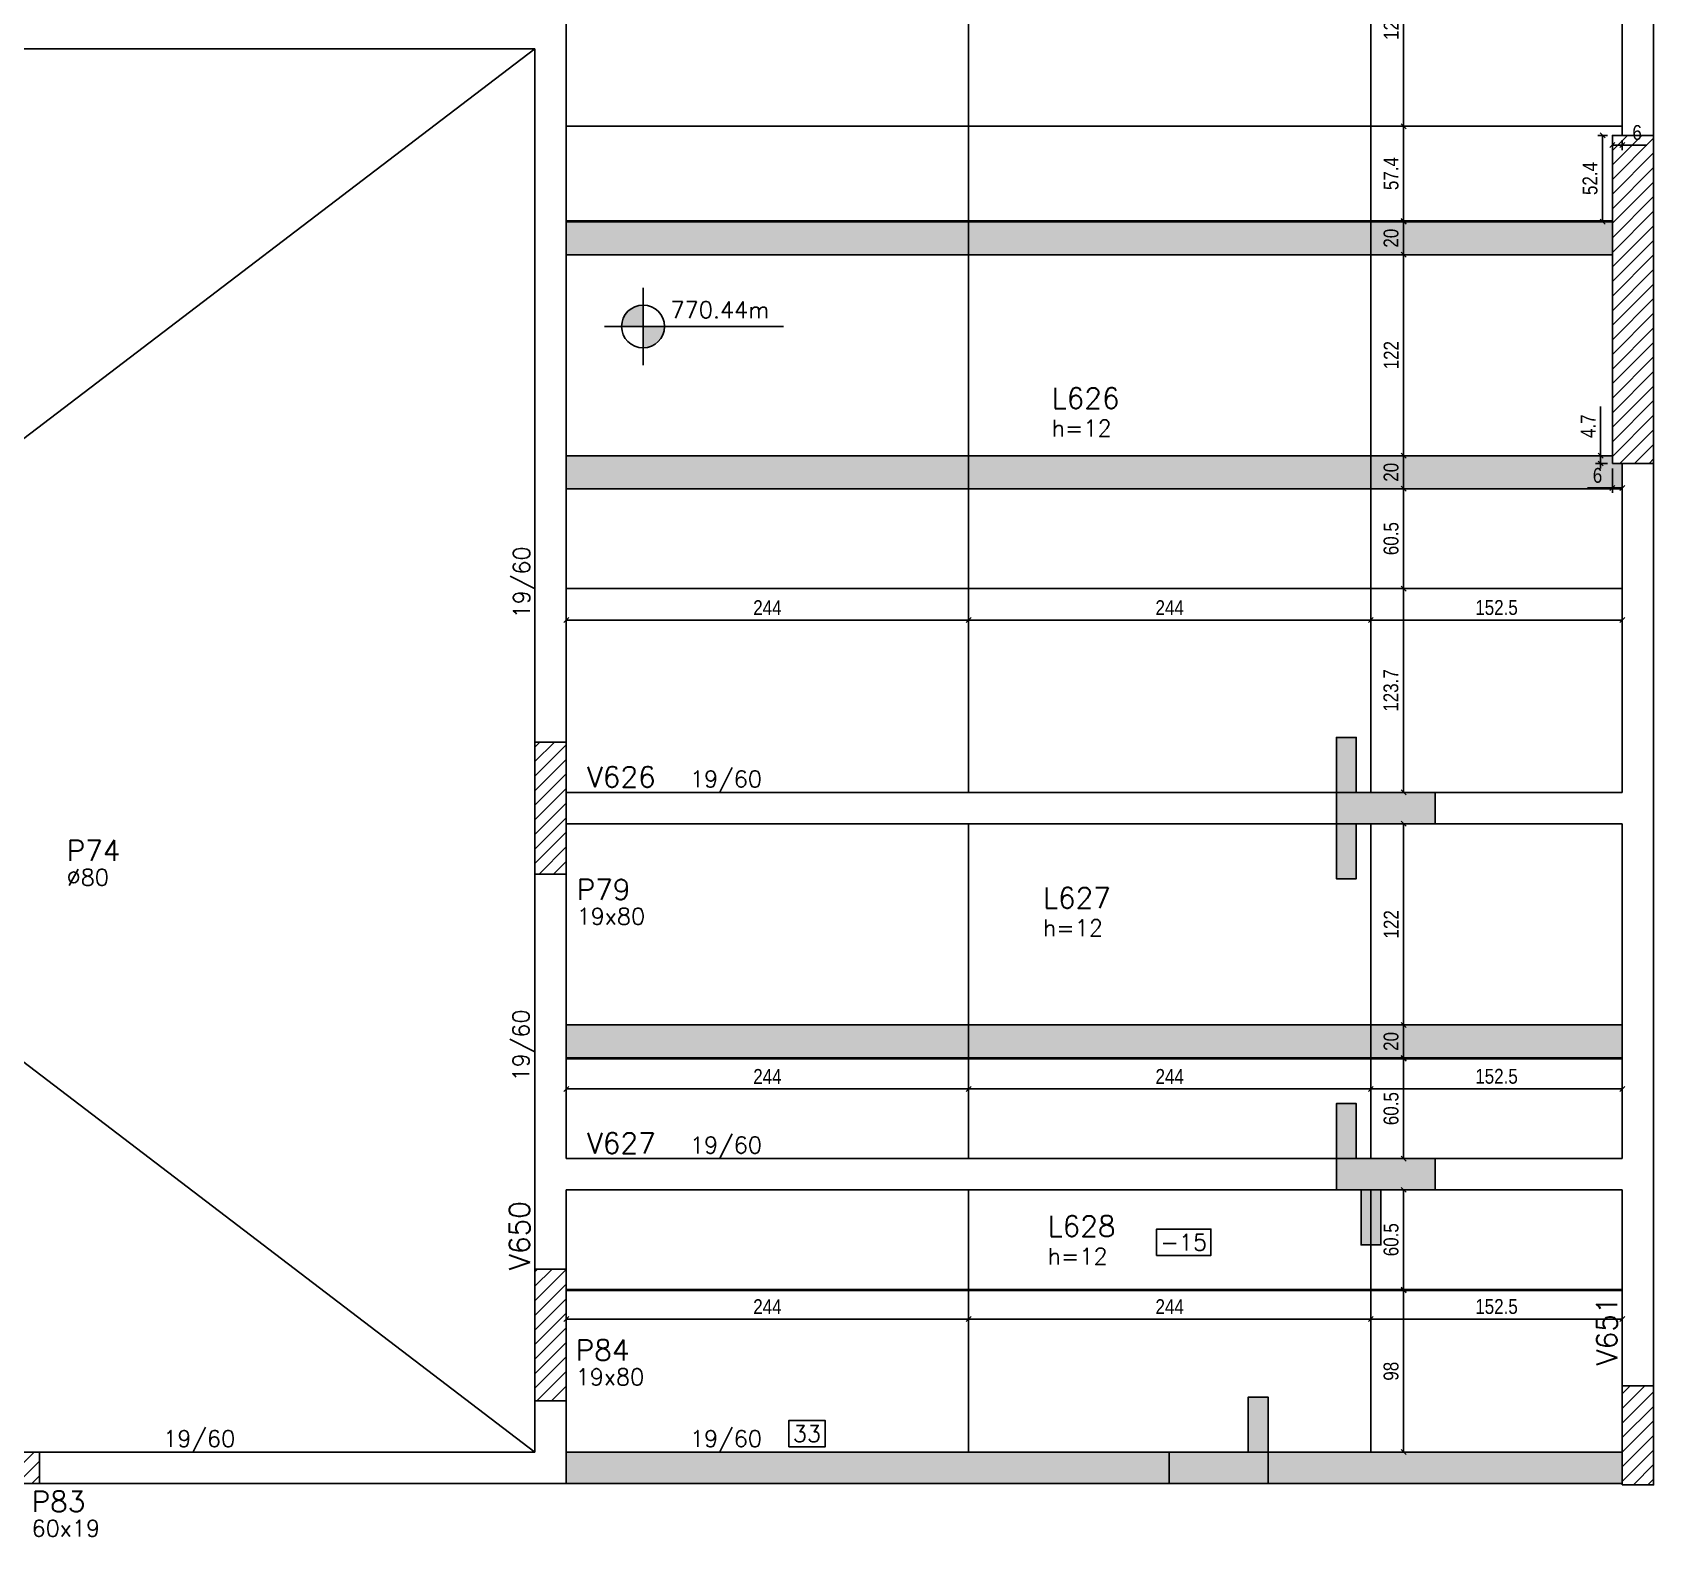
# Model space of a CAD drawing. Extents: x 1860 to 8661, y -614 to 3837.
# Drawn here: x 6327 to 7310, y 529 to 1441 of the extents above; entities that cross this region are included whole.
import ezdxf
from ezdxf.enums import TextEntityAlignment as Align

# ---------------------------------------------------------------- set-up
doc = ezdxf.new("R2010")
doc.units = 0
for name, color, linetype in [('F-CORTE', 4, 'Continuous'), ('F-DESNIVEL-1', 254, 'Continuous'), ('F-LAJES-DIM', 2, 'Continuous'), ('F-LAJES-NOME', 4, 'Continuous'), ('F-NÍVEL-PLANTA', 2, 'Continuous'), ('F-PILARES-DIM', 172, 'Continuous'), ('F-PILARES-HACH', 174, 'Continuous'), ('F-PILARES-NOME', 170, 'Continuous'), ('F-PILARES-S', 170, 'Continuous'), ('F-SOLIDO-CORTE', 71, 'Continuous'), ('F-TEXTO', 6, 'Continuous'), ('F-VIGAS', 3, 'Continuous'), ('F-VIGAS-DIM', 2, 'Continuous'), ('F-VIGAS-NOME', 4, 'Continuous'), ('F-VÃO', 1, 'Continuous'), ('Painéis', 200, 'Continuous')]:
    doc.layers.add(name, color=color, linetype=linetype)
doc.layers.add('F-DESNIVEL-4', color=7, linetype='Continuous', true_color=0xc3f1b6)
doc.layers.add('Hachura', color=251, linetype='Continuous', lineweight=9)
doc.styles.add('COTA TECNICA-50', font='techl___.ttf', dxfattribs={"height": 9})
doc.styles.add('MCP', font='romans.shx')
doc.dimstyles.new('COTA PAINEL-50', dxfattribs={"dimtxt": 9, "dimasz": 3, "dimexe": 3, "dimexo": 3, "dimgap": 3, "dimtad": 1, "dimdec": 1, "dimzin": 12, "dimdsep": 46, "dimtxsty": 'COTA TECNICA-50', "dimblk1": 'OBLIQUE', "dimblk2": 'OBLIQUE', "dimsah": 1, "dimcen": 0.9, "dimclrd": 4, "dimclre": 4, "dimclrt": 240, "dimadec": 1, "dimazin": 3, "dimtfac": 1, "dimtdec": 1, "dimtmove": 0, "dimatfit": 3, "dimfxl": 1, "dimtolj": 1, "dimtzin": 12, "dimarcsym": 0})
pattern_1 = [(45, (4050.8626, 11455.262), (-4.4194174, 4.4194174), [])]

# ---------------------------------------------------------------- blocks, each defined once
blk = doc.blocks.new('*U10')
at = {"layer": 'F-LAJES-DIM', "color": 1}
blk.add_lwpolyline([(0, 0), (33, 0), (33, 16), (0, 16)], close=True, dxfattribs=at)
at = {"layer": 'F-LAJES-DIM', "style": 'MCP'}
blk.add_attdef('DIM', text='', height=10, dxfattribs=at).set_placement((16.5, 8), align=Align.MIDDLE_CENTER)
blk = doc.blocks.new('*U7')
at = {"layer": 'F-VIGAS-DIM', "color": 1}
blk.add_lwpolyline([(0, 0), (22, 0), (22, 16), (0, 16)], close=True, dxfattribs=at)
at = {"layer": 'F-VIGAS-DIM', "style": 'MCP'}
blk.add_attdef('DIM', text='', height=10, dxfattribs=at).set_placement((11, 8), align=Align.MIDDLE_CENTER)
blk = doc.blocks.new('Nível - Planta')
at = {"layer": 'F-NÍVEL-PLANTA'}
h = blk.add_hatch(color=71, dxfattribs=at)
h.paths.add_polyline_path([(0, 0), (0, 0.26, 0.414214), (-0.26, 0)])
h.paths.add_polyline_path([(0.26, 0), (0, 0), (0, -0.26, 0.414214)])
for p, q in [((0, -0.469), (0, 0.469)), ((-0.469, 0), (1.704, 0))]:
    blk.add_line(p, q, dxfattribs=at)
blk.add_circle((0, 0), 0.26, dxfattribs=at)
at = {"layer": 'F-TEXTO', "color": 3, "style": 'MCP'}
blk.add_attdef('NÍVEL', (0.333, 0.102), '', height=0.2, dxfattribs=at)
blk = doc.blocks.new('_Oblique')
at = {"color": 0, "linetype": 'ByBlock', "lineweight": -2}
blk.add_line((-0.5, -0.5), (0.5, 0.5), dxfattribs=at)
blk = doc.blocks.new('*D1501')
at = {"layer": 'Defpoints', "color": 0, "transparency": 16777216}
for p in [(7138.86, 1103.93), (7158.76, 1103.93), (7138.86, 980.26)]:
    blk.add_point(p, dxfattribs=at)
at = {"layer": 'Painéis', "color": 4, "lineweight": -2, "transparency": 16777216}
for p, q in [((7141.86, 1103.93), (7161.76, 1103.93)), ((7158.76, 980.26), (7158.76, 1103.93)), ((7141.86, 980.26), (7161.76, 980.26))]:
    blk.add_line(p, q, dxfattribs=at)
at = {"layer": 'Painéis', "color": 4, "lineweight": -2, "transparency": 16777216, "xscale": 3, "yscale": 3, "zscale": 3}
for p, rotation in [((7158.76, 1103.93), 90), ((7158.76, 980.26), 270)]:
    blk.add_blockref('_Oblique', p, dxfattribs=dict(at, rotation=rotation))
at = {"layer": 'Painéis', "color": 240, "transparency": 16777216, "insert": (7151.07, 1042.1), "char_height": 9, "attachment_point": 5, "rotation": 90, "style": 'COTA TECNICA-50'}
blk.add_mtext('\\A1;123.7', dxfattribs=at)
blk = doc.blocks.new('*D1502')
at = {"layer": 'Defpoints', "color": 0, "transparency": 16777216}
for p in [(7138.86, 1164.43), (7158.76, 1164.43), (7138.86, 1103.93)]:
    blk.add_point(p, dxfattribs=at)
at = {"layer": 'Painéis', "color": 4, "lineweight": -2, "transparency": 16777216}
for p, q in [((7141.86, 1164.43), (7161.76, 1164.43)), ((7158.76, 1103.93), (7158.76, 1164.43)), ((7141.86, 1103.93), (7161.76, 1103.93))]:
    blk.add_line(p, q, dxfattribs=at)
at = {"layer": 'Painéis', "color": 4, "lineweight": -2, "transparency": 16777216, "xscale": 3, "yscale": 3, "zscale": 3}
for p, rotation in [((7158.76, 1164.43), 90), ((7158.76, 1103.93), 270)]:
    blk.add_blockref('_Oblique', p, dxfattribs=dict(at, rotation=rotation))
at = {"layer": 'Painéis', "color": 240, "transparency": 16777216, "insert": (7151.17, 1134.18), "char_height": 9, "attachment_point": 5, "rotation": 90, "style": 'COTA TECNICA-50'}
blk.add_mtext('\\A1;60.5', dxfattribs=at)
blk = doc.blocks.new('*D1503')
at = {"layer": 'Defpoints', "color": 0, "transparency": 16777216}
for p in [(7138.86, 1184.43), (7158.76, 1184.43), (7138.86, 1164.43)]:
    blk.add_point(p, dxfattribs=at)
at = {"layer": 'Painéis', "color": 4, "lineweight": -2, "transparency": 16777216}
for p, q in [((7141.86, 1184.43), (7161.76, 1184.43)), ((7158.76, 1164.43), (7158.76, 1184.43)), ((7141.86, 1164.43), (7161.76, 1164.43))]:
    blk.add_line(p, q, dxfattribs=at)
at = {"layer": 'Painéis', "color": 4, "lineweight": -2, "transparency": 16777216, "xscale": 3, "yscale": 3, "zscale": 3}
for p, rotation in [((7158.76, 1184.43), 90), ((7158.76, 1164.43), 270)]:
    blk.add_blockref('_Oblique', p, dxfattribs=dict(at, rotation=rotation))
at = {"layer": 'Painéis', "color": 240, "transparency": 16777216, "insert": (7151.17, 1174.43), "char_height": 9, "attachment_point": 5, "rotation": 90, "style": 'COTA TECNICA-50'}
blk.add_mtext('\\A1;20', dxfattribs=at)
blk = doc.blocks.new('*D1504')
at = {"layer": 'Defpoints', "color": 0, "transparency": 16777216}
for p in [(7138.86, 1306.39), (7158.76, 1306.39), (7138.86, 1184.43)]:
    blk.add_point(p, dxfattribs=at)
at = {"layer": 'Painéis', "color": 4, "lineweight": -2, "transparency": 16777216}
for p, q in [((7141.86, 1306.39), (7161.76, 1306.39)), ((7158.76, 1184.43), (7158.76, 1306.39)), ((7141.86, 1184.43), (7161.76, 1184.43))]:
    blk.add_line(p, q, dxfattribs=at)
at = {"layer": 'Painéis', "color": 4, "lineweight": -2, "transparency": 16777216, "xscale": 3, "yscale": 3, "zscale": 3}
for p, rotation in [((7158.76, 1306.39), 90), ((7158.76, 1184.43), 270)]:
    blk.add_blockref('_Oblique', p, dxfattribs=dict(at, rotation=rotation))
at = {"layer": 'Painéis', "color": 240, "transparency": 16777216, "insert": (7151.21, 1245.41), "char_height": 9, "attachment_point": 5, "rotation": 90, "style": 'COTA TECNICA-50'}
blk.add_mtext('\\A1;122', dxfattribs=at)
blk = doc.blocks.new('*D1505')
at = {"layer": 'Defpoints', "color": 0, "transparency": 16777216}
for p in [(7138.86, 1326.39), (7158.76, 1326.39), (7138.86, 1306.39)]:
    blk.add_point(p, dxfattribs=at)
at = {"layer": 'Painéis', "color": 4, "lineweight": -2, "transparency": 16777216}
for p, q in [((7141.86, 1326.39), (7161.76, 1326.39)), ((7158.76, 1306.39), (7158.76, 1326.39)), ((7141.86, 1306.39), (7161.76, 1306.39))]:
    blk.add_line(p, q, dxfattribs=at)
at = {"layer": 'Painéis', "color": 4, "lineweight": -2, "transparency": 16777216, "xscale": 3, "yscale": 3, "zscale": 3}
for p, rotation in [((7158.76, 1326.39), 90), ((7158.76, 1306.39), 270)]:
    blk.add_blockref('_Oblique', p, dxfattribs=dict(at, rotation=rotation))
at = {"layer": 'Painéis', "color": 240, "transparency": 16777216, "insert": (7151.17, 1316.39), "char_height": 9, "attachment_point": 5, "rotation": 90, "style": 'COTA TECNICA-50'}
blk.add_mtext('\\A1;20', dxfattribs=at)
blk = doc.blocks.new('*D1506')
at = {"layer": 'Defpoints', "color": 0, "transparency": 16777216}
for p in [(7138.86, 1384.29), (7158.76, 1384.29), (7138.86, 1326.89)]:
    blk.add_point(p, dxfattribs=at)
at = {"layer": 'Painéis', "color": 4, "lineweight": -2, "transparency": 16777216}
for p, q in [((7141.86, 1384.29), (7161.76, 1384.29)), ((7158.76, 1326.89), (7158.76, 1384.29)), ((7141.86, 1326.89), (7161.76, 1326.89))]:
    blk.add_line(p, q, dxfattribs=at)
at = {"layer": 'Painéis', "color": 4, "lineweight": -2, "transparency": 16777216, "xscale": 3, "yscale": 3, "zscale": 3}
for p, rotation in [((7158.76, 1384.29), 90), ((7158.76, 1326.89), 270)]:
    blk.add_blockref('_Oblique', p, dxfattribs=dict(at, rotation=rotation))
at = {"layer": 'Painéis', "color": 240, "transparency": 16777216, "insert": (7151.17, 1355.59), "char_height": 9, "attachment_point": 5, "rotation": 90, "style": 'COTA TECNICA-50'}
blk.add_mtext('\\A1;57.4', dxfattribs=at)
blk = doc.blocks.new('*D1507')
at = {"layer": 'Defpoints', "color": 0, "transparency": 16777216}
for p in [(7138.86, 1506.26), (7158.76, 1506.26), (7138.86, 1384.29)]:
    blk.add_point(p, dxfattribs=at)
at = {"layer": 'Painéis', "color": 4, "lineweight": -2, "transparency": 16777216}
for p, q in [((7141.86, 1506.26), (7161.76, 1506.26)), ((7158.76, 1384.29), (7158.76, 1506.26)), ((7141.86, 1384.29), (7161.76, 1384.29))]:
    blk.add_line(p, q, dxfattribs=at)
at = {"layer": 'Painéis', "color": 4, "lineweight": -2, "transparency": 16777216, "xscale": 3, "yscale": 3, "zscale": 3}
for p, rotation in [((7158.76, 1506.26), 90), ((7158.76, 1384.29), 270)]:
    blk.add_blockref('_Oblique', p, dxfattribs=dict(at, rotation=rotation))
at = {"layer": 'Painéis', "color": 240, "transparency": 16777216, "insert": (7151.21, 1445.28), "char_height": 9, "attachment_point": 5, "rotation": 90, "style": 'COTA TECNICA-50'}
blk.add_mtext('\\A1;122', dxfattribs=at)
blk = doc.blocks.new('*D1508')
at = {"layer": 'Defpoints', "color": 0, "transparency": 16777216}
for p in [(7138.86, 818.76), (7158.76, 818.76), (7138.86, 758.26)]:
    blk.add_point(p, dxfattribs=at)
at = {"layer": 'Painéis', "color": 4, "lineweight": -2, "transparency": 16777216}
for p, q in [((7141.86, 818.76), (7161.76, 818.76)), ((7158.76, 758.26), (7158.76, 818.76)), ((7141.86, 758.26), (7161.76, 758.26))]:
    blk.add_line(p, q, dxfattribs=at)
at = {"layer": 'Painéis', "color": 4, "lineweight": -2, "transparency": 16777216, "xscale": 3, "yscale": 3, "zscale": 3}
for p, rotation in [((7158.76, 818.76), 90), ((7158.76, 758.26), 270)]:
    blk.add_blockref('_Oblique', p, dxfattribs=dict(at, rotation=rotation))
at = {"layer": 'Painéis', "color": 240, "transparency": 16777216, "insert": (7151.17, 788.51), "char_height": 9, "attachment_point": 5, "rotation": 90, "style": 'COTA TECNICA-50'}
blk.add_mtext('\\A1;60.5', dxfattribs=at)
blk = doc.blocks.new('*D1509')
at = {"layer": 'Defpoints', "color": 0, "transparency": 16777216}
for p in [(7138.86, 839.26), (7158.76, 839.26), (7138.86, 819.26)]:
    blk.add_point(p, dxfattribs=at)
at = {"layer": 'Painéis', "color": 4, "lineweight": -2, "transparency": 16777216}
for p, q in [((7141.86, 839.26), (7161.76, 839.26)), ((7158.76, 819.26), (7158.76, 839.26)), ((7141.86, 819.26), (7161.76, 819.26))]:
    blk.add_line(p, q, dxfattribs=at)
at = {"layer": 'Painéis', "color": 4, "lineweight": -2, "transparency": 16777216, "xscale": 3, "yscale": 3, "zscale": 3}
for p, rotation in [((7158.76, 839.26), 90), ((7158.76, 819.26), 270)]:
    blk.add_blockref('_Oblique', p, dxfattribs=dict(at, rotation=rotation))
at = {"layer": 'Painéis', "color": 240, "transparency": 16777216, "insert": (7151.17, 829.26), "char_height": 9, "attachment_point": 5, "rotation": 90, "style": 'COTA TECNICA-50'}
blk.add_mtext('\\A1;20', dxfattribs=at)
blk = doc.blocks.new('*D1510')
at = {"layer": 'Defpoints', "color": 0, "transparency": 16777216}
for p in [(7138.86, 961.26), (7158.76, 961.26), (7138.86, 839.26)]:
    blk.add_point(p, dxfattribs=at)
at = {"layer": 'Painéis', "color": 4, "lineweight": -2, "transparency": 16777216}
for p, q in [((7141.86, 961.26), (7161.76, 961.26)), ((7158.76, 839.26), (7158.76, 961.26)), ((7141.86, 839.26), (7161.76, 839.26))]:
    blk.add_line(p, q, dxfattribs=at)
at = {"layer": 'Painéis', "color": 4, "lineweight": -2, "transparency": 16777216, "xscale": 3, "yscale": 3, "zscale": 3}
for p, rotation in [((7158.76, 961.26), 90), ((7158.76, 839.26), 270)]:
    blk.add_blockref('_Oblique', p, dxfattribs=dict(at, rotation=rotation))
at = {"layer": 'Painéis', "color": 240, "transparency": 16777216, "insert": (7151.21, 900.26), "char_height": 9, "attachment_point": 5, "rotation": 90, "style": 'COTA TECNICA-50'}
blk.add_mtext('\\A1;122', dxfattribs=at)
blk = doc.blocks.new('*D1511')
at = {"layer": 'Defpoints', "color": 0, "transparency": 16777216}
for p in [(7138.86, 678.26), (7158.76, 678.26), (7138.86, 580.26)]:
    blk.add_point(p, dxfattribs=at)
at = {"layer": 'Painéis', "color": 4, "lineweight": -2, "transparency": 16777216}
for p, q in [((7141.86, 678.26), (7161.76, 678.26)), ((7158.76, 580.26), (7158.76, 678.26)), ((7141.86, 580.26), (7161.76, 580.26))]:
    blk.add_line(p, q, dxfattribs=at)
at = {"layer": 'Painéis', "color": 4, "lineweight": -2, "transparency": 16777216, "xscale": 3, "yscale": 3, "zscale": 3}
for p, rotation in [((7158.76, 678.26), 90), ((7158.76, 580.26), 270)]:
    blk.add_blockref('_Oblique', p, dxfattribs=dict(at, rotation=rotation))
at = {"layer": 'Painéis', "color": 240, "transparency": 16777216, "insert": (7151.17, 629.26), "char_height": 9, "attachment_point": 5, "rotation": 90, "style": 'COTA TECNICA-50'}
blk.add_mtext('\\A1;98', dxfattribs=at)
blk = doc.blocks.new('*D1512')
at = {"layer": 'Defpoints', "color": 0, "transparency": 16777216}
for p in [(7138.86, 739.26), (7158.76, 739.26), (7138.86, 678.76)]:
    blk.add_point(p, dxfattribs=at)
at = {"layer": 'Painéis', "color": 4, "lineweight": -2, "transparency": 16777216}
for p, q in [((7141.86, 739.26), (7161.76, 739.26)), ((7158.76, 678.76), (7158.76, 739.26)), ((7141.86, 678.76), (7161.76, 678.76))]:
    blk.add_line(p, q, dxfattribs=at)
at = {"layer": 'Painéis', "color": 4, "lineweight": -2, "transparency": 16777216, "xscale": 3, "yscale": 3, "zscale": 3}
for p, rotation in [((7158.76, 739.26), 90), ((7158.76, 678.76), 270)]:
    blk.add_blockref('_Oblique', p, dxfattribs=dict(at, rotation=rotation))
at = {"layer": 'Painéis', "color": 240, "transparency": 16777216, "insert": (7151.17, 709.01), "char_height": 9, "attachment_point": 5, "rotation": 90, "style": 'COTA TECNICA-50'}
blk.add_mtext('\\A1;60.5', dxfattribs=at)
blk = doc.blocks.new('*D1524')
at = {"layer": 'Defpoints', "color": 0, "transparency": 16777216}
for p in [(7279.47, 1378.76), (7285.36, 1378.76), (7285.36, 1326.39)]:
    blk.add_point(p, dxfattribs=at)
at = {"layer": 'Painéis', "color": 4, "lineweight": -2, "transparency": 16777216}
for p, q in [((7282.36, 1378.76), (7276.47, 1378.76)), ((7279.47, 1326.39), (7279.47, 1378.76)), ((7282.36, 1326.39), (7276.47, 1326.39))]:
    blk.add_line(p, q, dxfattribs=at)
at = {"layer": 'Painéis', "color": 4, "lineweight": -2, "transparency": 16777216, "xscale": 3, "yscale": 3, "zscale": 3}
for p, rotation in [((7279.47, 1378.76), 90), ((7279.47, 1326.39), 270)]:
    blk.add_blockref('_Oblique', p, dxfattribs=dict(at, rotation=rotation))
at = {"layer": 'Painéis', "color": 240, "transparency": 16777216, "insert": (7271.87, 1352.58), "char_height": 9, "attachment_point": 5, "rotation": 90, "style": 'COTA TECNICA-50'}
blk.add_mtext('\\A1;52.4', dxfattribs=at)
blk = doc.blocks.new('*D1525')
at = {"layer": 'Defpoints', "color": 0, "transparency": 16777216}
for p in [(7285.36, 1378.76), (7291.36, 1378.76), (7291.36, 1372.84)]:
    blk.add_point(p, dxfattribs=at)
at = {"layer": 'Painéis', "color": 4, "lineweight": -2, "transparency": 16777216}
for p, q in [((7285.36, 1375.76), (7285.36, 1369.84)), ((7285.36, 1372.84), (7291.36, 1372.84)), ((7291.36, 1375.76), (7291.36, 1369.84)), ((7291.36, 1372.84), (7306.36, 1372.84))]:
    blk.add_line(p, q, dxfattribs=at)
at = {"layer": 'Painéis', "color": 4, "lineweight": -2, "transparency": 16777216, "xscale": 3, "yscale": 3, "zscale": 3, "rotation": 180}
blk.add_blockref('_Oblique', (7285.36, 1372.84), dxfattribs=at)
at = {"layer": 'Painéis', "color": 4, "lineweight": -2, "transparency": 16777216, "xscale": 3, "yscale": 3, "zscale": 3}
blk.add_blockref('_Oblique', (7291.36, 1372.84), dxfattribs=at)
at = {"layer": 'Painéis', "color": 240, "transparency": 16777216, "insert": (7300.36, 1380.43), "char_height": 9, "attachment_point": 5, "style": 'COTA TECNICA-50'}
blk.add_mtext('\\A1;6', dxfattribs=at)
blk = doc.blocks.new('*D1526')
at = {"layer": 'Defpoints', "color": 0, "transparency": 16777216}
for p in [(7278.22, 1184.43), (7285.36, 1184.43), (7285.36, 1179.76)]:
    blk.add_point(p, dxfattribs=at)
at = {"layer": 'Painéis', "color": 4, "lineweight": -2, "transparency": 16777216}
for p, q in [((7278.22, 1184.43), (7278.22, 1214.35)), ((7282.36, 1184.43), (7275.22, 1184.43)), ((7278.22, 1179.76), (7278.22, 1184.43)), ((7282.36, 1179.76), (7275.22, 1179.76)), ((7278.22, 1179.76), (7278.22, 1176.76))]:
    blk.add_line(p, q, dxfattribs=at)
at = {"layer": 'Painéis', "color": 4, "lineweight": -2, "transparency": 16777216, "xscale": 3, "yscale": 3, "zscale": 3}
for p, rotation in [((7278.22, 1184.43), 270), ((7278.22, 1179.76), 90)]:
    blk.add_blockref('_Oblique', p, dxfattribs=dict(at, rotation=rotation))
at = {"layer": 'Painéis', "color": 240, "transparency": 16777216, "insert": (7270.66, 1202.39), "char_height": 9, "attachment_point": 5, "rotation": 90, "style": 'COTA TECNICA-50'}
blk.add_mtext('\\A1;4.7', dxfattribs=at)
blk = doc.blocks.new('*D1527')
at = {"layer": 'Defpoints', "color": 0, "transparency": 16777216}
for p in [(7285.36, 1179.76), (7291.36, 1179.76), (7285.36, 1164.91)]:
    blk.add_point(p, dxfattribs=at)
at = {"layer": 'Painéis', "color": 4, "lineweight": -2, "transparency": 16777216}
for p, q in [((7285.36, 1176.76), (7285.36, 1161.91)), ((7291.36, 1176.76), (7291.36, 1161.91)), ((7285.36, 1164.91), (7270.36, 1164.91)), ((7291.36, 1164.91), (7285.36, 1164.91))]:
    blk.add_line(p, q, dxfattribs=at)
at = {"layer": 'Painéis', "color": 4, "lineweight": -2, "transparency": 16777216, "xscale": 3, "yscale": 3, "zscale": 3, "rotation": 180}
blk.add_blockref('_Oblique', (7285.36, 1164.91), dxfattribs=at)
at = {"layer": 'Painéis', "color": 4, "lineweight": -2, "transparency": 16777216, "xscale": 3, "yscale": 3, "zscale": 3}
blk.add_blockref('_Oblique', (7291.36, 1164.91), dxfattribs=at)
at = {"layer": 'Painéis', "color": 240, "transparency": 16777216, "insert": (7276.36, 1172.5), "char_height": 9, "attachment_point": 5, "style": 'COTA TECNICA-50'}
blk.add_mtext('\\A1;6', dxfattribs=at)
blk = doc.blocks.new('*D1530')
at = {"layer": 'Defpoints', "color": 0, "transparency": 16777216}
for p in [(6650.86, 1104.43), (6894.86, 1103.93), (6894.86, 1084.77)]:
    blk.add_point(p, dxfattribs=at)
at = {"layer": 'Painéis', "color": 4, "lineweight": -2, "transparency": 16777216}
for p, q in [((6650.86, 1101.43), (6650.86, 1081.77)), ((6894.86, 1100.93), (6894.86, 1081.77)), ((6650.86, 1084.77), (6894.86, 1084.77))]:
    blk.add_line(p, q, dxfattribs=at)
at = {"layer": 'Painéis', "color": 4, "lineweight": -2, "transparency": 16777216, "xscale": 3, "yscale": 3, "zscale": 3, "rotation": 180}
blk.add_blockref('_Oblique', (6650.86, 1084.77), dxfattribs=at)
at = {"layer": 'Painéis', "color": 4, "lineweight": -2, "transparency": 16777216, "xscale": 3, "yscale": 3, "zscale": 3}
blk.add_blockref('_Oblique', (6894.86, 1084.77), dxfattribs=at)
at = {"layer": 'Painéis', "color": 240, "transparency": 16777216, "insert": (6772.86, 1092.34), "char_height": 9, "attachment_point": 5, "style": 'COTA TECNICA-50'}
blk.add_mtext('\\A1;244', dxfattribs=at)
blk = doc.blocks.new('*D1528')
at = {"layer": 'Defpoints', "color": 0, "transparency": 16777216}
for p in [(6894.86, 1103.93), (7138.86, 1084.77), (7138.86, 1084.77)]:
    blk.add_point(p, dxfattribs=at)
at = {"layer": 'Painéis', "color": 4, "lineweight": -2, "transparency": 16777216}
for p, q in [((6894.86, 1100.93), (6894.86, 1081.77)), ((6894.86, 1084.77), (7138.86, 1084.77))]:
    blk.add_line(p, q, dxfattribs=at)
at = {"layer": 'Painéis', "color": 4, "lineweight": -2, "transparency": 16777216, "xscale": 3, "yscale": 3, "zscale": 3, "rotation": 180}
blk.add_blockref('_Oblique', (6894.86, 1084.77), dxfattribs=at)
at = {"layer": 'Painéis', "color": 4, "lineweight": -2, "transparency": 16777216, "xscale": 3, "yscale": 3, "zscale": 3}
blk.add_blockref('_Oblique', (7138.86, 1084.77), dxfattribs=at)
at = {"layer": 'Painéis', "color": 240, "transparency": 16777216, "insert": (7016.86, 1092.34), "char_height": 9, "attachment_point": 5, "style": 'COTA TECNICA-50'}
blk.add_mtext('\\A1;244', dxfattribs=at)
blk = doc.blocks.new('*D1529')
at = {"layer": 'Defpoints', "color": 0, "transparency": 16777216}
for p in [(7291.36, 1103.93), (7138.86, 1084.77), (7291.36, 1084.77)]:
    blk.add_point(p, dxfattribs=at)
at = {"layer": 'Painéis', "color": 4, "lineweight": -2, "transparency": 16777216}
for p, q in [((7291.36, 1100.93), (7291.36, 1081.77)), ((7138.86, 1084.77), (7291.36, 1084.77))]:
    blk.add_line(p, q, dxfattribs=at)
at = {"layer": 'Painéis', "color": 4, "lineweight": -2, "transparency": 16777216, "xscale": 3, "yscale": 3, "zscale": 3, "rotation": 180}
blk.add_blockref('_Oblique', (7138.86, 1084.77), dxfattribs=at)
at = {"layer": 'Painéis', "color": 4, "lineweight": -2, "transparency": 16777216, "xscale": 3, "yscale": 3, "zscale": 3}
blk.add_blockref('_Oblique', (7291.36, 1084.77), dxfattribs=at)
at = {"layer": 'Painéis', "color": 240, "transparency": 16777216, "insert": (7215.11, 1092.37), "char_height": 9, "attachment_point": 5, "style": 'COTA TECNICA-50'}
blk.add_mtext('\\A1;152.5', dxfattribs=at)
blk = doc.blocks.new('*D1531')
at = {"layer": 'Defpoints', "color": 0, "transparency": 16777216}
for p in [(6650.86, 818.76), (6894.86, 819.26), (6894.86, 800.48)]:
    blk.add_point(p, dxfattribs=at)
at = {"layer": 'Painéis', "color": 4, "lineweight": -2, "transparency": 16777216}
for p, q in [((6894.86, 816.26), (6894.86, 797.48)), ((6650.86, 815.76), (6650.86, 797.48)), ((6650.86, 800.48), (6894.86, 800.48))]:
    blk.add_line(p, q, dxfattribs=at)
at = {"layer": 'Painéis', "color": 4, "lineweight": -2, "transparency": 16777216, "xscale": 3, "yscale": 3, "zscale": 3, "rotation": 180}
blk.add_blockref('_Oblique', (6650.86, 800.48), dxfattribs=at)
at = {"layer": 'Painéis', "color": 4, "lineweight": -2, "transparency": 16777216, "xscale": 3, "yscale": 3, "zscale": 3}
blk.add_blockref('_Oblique', (6894.86, 800.48), dxfattribs=at)
at = {"layer": 'Painéis', "color": 240, "transparency": 16777216, "insert": (6772.86, 808.04), "char_height": 9, "attachment_point": 5, "style": 'COTA TECNICA-50'}
blk.add_mtext('\\A1;244', dxfattribs=at)
blk = doc.blocks.new('*D1532')
at = {"layer": 'Defpoints', "color": 0, "transparency": 16777216}
for p in [(6894.86, 819.26), (7138.86, 818.76), (7138.86, 800.48)]:
    blk.add_point(p, dxfattribs=at)
at = {"layer": 'Painéis', "color": 4, "lineweight": -2, "transparency": 16777216}
for p, q in [((6894.86, 816.26), (6894.86, 797.48)), ((7138.86, 815.76), (7138.86, 797.48)), ((6894.86, 800.48), (7138.86, 800.48))]:
    blk.add_line(p, q, dxfattribs=at)
at = {"layer": 'Painéis', "color": 4, "lineweight": -2, "transparency": 16777216, "xscale": 3, "yscale": 3, "zscale": 3, "rotation": 180}
blk.add_blockref('_Oblique', (6894.86, 800.48), dxfattribs=at)
at = {"layer": 'Painéis', "color": 4, "lineweight": -2, "transparency": 16777216, "xscale": 3, "yscale": 3, "zscale": 3}
blk.add_blockref('_Oblique', (7138.86, 800.48), dxfattribs=at)
at = {"layer": 'Painéis', "color": 240, "transparency": 16777216, "insert": (7016.86, 808.04), "char_height": 9, "attachment_point": 5, "style": 'COTA TECNICA-50'}
blk.add_mtext('\\A1;244', dxfattribs=at)
blk = doc.blocks.new('*D1533')
at = {"layer": 'Defpoints', "color": 0, "transparency": 16777216}
for p in [(7138.86, 818.76), (7291.36, 815.48), (7291.36, 800.48)]:
    blk.add_point(p, dxfattribs=at)
at = {"layer": 'Painéis', "color": 4, "lineweight": -2, "transparency": 16777216}
for p, q in [((7138.86, 815.76), (7138.86, 797.48)), ((7291.36, 812.48), (7291.36, 797.48)), ((7138.86, 800.48), (7291.36, 800.48))]:
    blk.add_line(p, q, dxfattribs=at)
at = {"layer": 'Painéis', "color": 4, "lineweight": -2, "transparency": 16777216, "xscale": 3, "yscale": 3, "zscale": 3, "rotation": 180}
blk.add_blockref('_Oblique', (7138.86, 800.48), dxfattribs=at)
at = {"layer": 'Painéis', "color": 4, "lineweight": -2, "transparency": 16777216, "xscale": 3, "yscale": 3, "zscale": 3}
blk.add_blockref('_Oblique', (7291.36, 800.48), dxfattribs=at)
at = {"layer": 'Painéis', "color": 240, "transparency": 16777216, "insert": (7215.11, 808.08), "char_height": 9, "attachment_point": 5, "style": 'COTA TECNICA-50'}
blk.add_mtext('\\A1;152.5', dxfattribs=at)
blk = doc.blocks.new('*D1534')
at = {"layer": 'Defpoints', "color": 0, "transparency": 16777216}
for p in [(6650.86, 678.26), (6894.86, 678.26), (6894.86, 660.87)]:
    blk.add_point(p, dxfattribs=at)
at = {"layer": 'Painéis', "color": 4, "lineweight": -2, "transparency": 16777216}
for p, q in [((6650.86, 675.26), (6650.86, 657.87)), ((6894.86, 675.26), (6894.86, 657.87)), ((6650.86, 660.87), (6894.86, 660.87))]:
    blk.add_line(p, q, dxfattribs=at)
at = {"layer": 'Painéis', "color": 4, "lineweight": -2, "transparency": 16777216, "xscale": 3, "yscale": 3, "zscale": 3, "rotation": 180}
blk.add_blockref('_Oblique', (6650.86, 660.87), dxfattribs=at)
at = {"layer": 'Painéis', "color": 4, "lineweight": -2, "transparency": 16777216, "xscale": 3, "yscale": 3, "zscale": 3}
blk.add_blockref('_Oblique', (6894.86, 660.87), dxfattribs=at)
at = {"layer": 'Painéis', "color": 240, "transparency": 16777216, "insert": (6772.86, 668.44), "char_height": 9, "attachment_point": 5, "style": 'COTA TECNICA-50'}
blk.add_mtext('\\A1;244', dxfattribs=at)
blk = doc.blocks.new('*D1535')
at = {"layer": 'Defpoints', "color": 0, "transparency": 16777216}
for p in [(6894.86, 678.26), (7138.86, 660.87), (7138.86, 659.76)]:
    blk.add_point(p, dxfattribs=at)
at = {"layer": 'Painéis', "color": 4, "lineweight": -2, "transparency": 16777216}
for p, q in [((6894.86, 675.26), (6894.86, 657.87)), ((6894.86, 660.87), (7138.86, 660.87)), ((7138.86, 662.76), (7138.86, 663.87))]:
    blk.add_line(p, q, dxfattribs=at)
at = {"layer": 'Painéis', "color": 4, "lineweight": -2, "transparency": 16777216, "xscale": 3, "yscale": 3, "zscale": 3, "rotation": 180}
blk.add_blockref('_Oblique', (6894.86, 660.87), dxfattribs=at)
at = {"layer": 'Painéis', "color": 4, "lineweight": -2, "transparency": 16777216, "xscale": 3, "yscale": 3, "zscale": 3}
blk.add_blockref('_Oblique', (7138.86, 660.87), dxfattribs=at)
at = {"layer": 'Painéis', "color": 240, "transparency": 16777216, "insert": (7016.86, 668.44), "char_height": 9, "attachment_point": 5, "style": 'COTA TECNICA-50'}
blk.add_mtext('\\A1;244', dxfattribs=at)
blk = doc.blocks.new('*D1536')
at = {"layer": 'Defpoints', "color": 0, "transparency": 16777216}
for p in [(7138.86, 659.76), (7291.36, 660.87), (7291.36, 660.87)]:
    blk.add_point(p, dxfattribs=at)
at = {"layer": 'Painéis', "color": 4, "lineweight": -2, "transparency": 16777216}
for p, q in [((7138.86, 662.76), (7138.86, 663.87)), ((7138.86, 660.87), (7291.36, 660.87))]:
    blk.add_line(p, q, dxfattribs=at)
at = {"layer": 'Painéis', "color": 4, "lineweight": -2, "transparency": 16777216, "xscale": 3, "yscale": 3, "zscale": 3, "rotation": 180}
blk.add_blockref('_Oblique', (7138.86, 660.87), dxfattribs=at)
at = {"layer": 'Painéis', "color": 4, "lineweight": -2, "transparency": 16777216, "xscale": 3, "yscale": 3, "zscale": 3}
blk.add_blockref('_Oblique', (7291.36, 660.87), dxfattribs=at)
at = {"layer": 'Painéis', "color": 240, "transparency": 16777216, "insert": (7215.11, 668.47), "char_height": 9, "attachment_point": 5, "style": 'COTA TECNICA-50'}
blk.add_mtext('\\A1;152.5', dxfattribs=at)

msp = doc.modelspace()

# ---------------------------------------------------------------- hatches: boundary and pattern name
at = {"layer": 'F-PILARES-HACH', "linetype": 'Continuous'}
h = msp.add_hatch(dxfattribs=at)
h.set_pattern_fill('ANSI31', color=256, scale=50, style=0)
h.set_pattern_definition(pattern_1)
h.paths.add_polyline_path([(7285.36, 1179.76), (7310.36, 1179.76), (7310.36, 1378.76), (7285.36, 1378.76)], flags=16)
h = msp.add_hatch(dxfattribs=at)
h.set_pattern_fill('ANSI31', color=256, scale=50, style=0)
h.set_pattern_definition(pattern_1)
h.paths.add_polyline_path([(6631.86, 930.76), (6650.86, 930.76), (6650.86, 1010.76), (6631.86, 1010.76)], flags=16)
h = msp.add_hatch(dxfattribs=at)
h.set_pattern_fill('ANSI31', color=256, scale=50, style=0)
h.set_pattern_definition(pattern_1)
h.paths.add_polyline_path([(6631.86, 611.26), (6650.86, 611.26), (6650.86, 691.26), (6631.86, 691.26)], flags=16)
h = msp.add_hatch(dxfattribs=at)
h.set_pattern_fill('ANSI31', color=256, scale=50, style=0)
h.set_pattern_definition(pattern_1)
h.paths.add_polyline_path([(7291.36, 560.36), (7310.36, 560.36), (7310.36, 620.36), (7291.36, 620.36)], flags=16)
h = msp.add_hatch(dxfattribs=at)
h.set_pattern_fill('ANSI31', color=256, scale=50, style=0)
h.set_pattern_definition(pattern_1)
h.paths.add_polyline_path([(6271.36, 561.26), (6331.36, 561.26), (6331.36, 580.26), (6271.36, 580.26)], flags=16)
at = {"layer": 'F-SOLIDO-CORTE', "linetype": 'Continuous'}
for points in [[(7177.97, 961.26), (7177.97, 980.26), (7129.97, 980.26), (7129.97, 1013.61), (7117.97, 1013.61), (7117.97, 961.26), (7117.97, 927.91), (7129.97, 927.91), (7129.97, 961.26)], [(7117.97, 739.26), (7132.97, 739.26), (7132.97, 705.91), (7144.97, 705.91), (7144.97, 739.26), (7177.97, 739.26), (7177.97, 758.26), (7129.97, 758.26), (7129.97, 791.61), (7117.97, 791.61)], [(7016.56, 561.26), (7076.56, 561.26), (7076.56, 613.61), (7064.56, 613.61), (7064.56, 580.26), (7016.56, 580.26)]]:
    msp.add_hatch(color=256, dxfattribs=at).paths.add_polyline_path(points, flags=16)
at = {"layer": 'Hachura', "linetype": 'ByBlock'}
h = msp.add_hatch(color=256, dxfattribs=at)
h.dxf.hatch_style = 1
h.paths.add_polyline_path([(6894.86, 1306.39), (6894.86, 1326.39), (6650.86, 1326.39), (6650.86, 1306.39)])
h.paths.add_polyline_path([(6894.86, 1326.39), (6894.86, 1306.39), (7138.86, 1306.39), (7138.86, 1326.39)])
h.paths.add_polyline_path([(7285.36, 1306.39), (7285.36, 1326.39), (7138.86, 1326.39), (7138.86, 1306.39)])
h.paths.add_polyline_path([(7138.86, 1184.43), (7138.86, 1164.43), (7291.36, 1164.43), (7291.36, 1179.76), (7285.36, 1179.76), (7285.36, 1184.43)])
h.paths.add_polyline_path([(7138.86, 1164.43), (7138.86, 1184.43), (6894.86, 1184.43), (6894.86, 1164.43)])
h.paths.add_polyline_path([(6894.86, 1164.43), (6894.86, 1184.43), (6650.86, 1184.43), (6650.86, 1164.43)])
h = msp.add_hatch(color=256, dxfattribs=at)
h.dxf.hatch_style = 1
h.paths.add_polyline_path([(6894.86, 819.26), (6894.86, 839.26), (6650.86, 839.26), (6650.86, 819.26)])
h.paths.add_polyline_path([(7138.86, 819.26), (7138.86, 839.26), (6894.86, 839.26), (6894.86, 819.26)])
h.paths.add_polyline_path([(7291.36, 819.26), (7291.36, 839.26), (7138.86, 839.26), (7138.86, 819.26)])

# ---------------------------------------------------------------- linework, layer by layer
at = {"layer": 'F-CORTE', "linetype": 'Continuous'}
for points in [[(7117.97, 1013.61), (7117.97, 961.26), (7117.97, 927.91)], [(7129.97, 927.91), (7129.97, 961.26), (7177.97, 961.26), (7177.97, 980.26), (7129.97, 980.26), (7129.97, 1013.61)], [(7117.97, 791.61), (7117.97, 739.26), (7132.97, 739.26), (7132.97, 705.91)], [(7144.97, 705.91), (7144.97, 739.26), (7177.97, 739.26), (7177.97, 758.26), (7129.97, 758.26), (7129.97, 791.61)], [(7064.56, 613.61), (7064.56, 580.26), (7016.56, 580.26), (7016.56, 561.26), (7076.56, 561.26), (7076.56, 613.61)]]:
    msp.add_lwpolyline(points, dxfattribs=at)
at = {"layer": 'F-DESNIVEL-1', "linetype": 'Continuous'}
for points in [[(6641.36, 561.26), (7291.26, 561.26), (7291.26, 580.26)], [(6650.86, 561.26), (7291.26, 580.26), (6650.86, 580.26)], [(6650.86, 561.26), (6650.86, 580.26), (6650.86, 561.26)]]:
    msp.add_solid(points, dxfattribs=at)
at = {"layer": 'F-DESNIVEL-4', "linetype": 'Continuous'}
msp.add_solid([(7291.36, 620.36), (7291.36, 580.26), (7291.36, 620.36)], dxfattribs=at)
at = {"layer": 'F-PILARES-S', "linetype": 'Continuous'}
for points in [[(7285.36, 1179.76), (7310.36, 1179.76), (7310.36, 1378.76), (7285.36, 1378.76), (7285.36, 1179.76)], [(6631.86, 930.76), (6650.86, 930.76), (6650.86, 1010.76), (6631.86, 1010.76), (6631.86, 930.76)], [(6631.86, 611.26), (6650.86, 611.26), (6650.86, 691.26), (6631.86, 691.26), (6631.86, 611.26)], [(7291.36, 560.36), (7310.36, 560.36), (7310.36, 620.36), (7291.36, 620.36), (7291.36, 560.36)], [(6271.36, 561.26), (6331.36, 561.26), (6331.36, 580.26), (6271.36, 580.26), (6271.36, 561.26)]]:
    msp.add_lwpolyline(points, dxfattribs=at)
at = {"layer": 'F-SOLIDO-CORTE'}
for points in [[(7177.97, 961.26), (7177.97, 980.26), (7129.97, 980.26), (7129.97, 1013.61), (7117.97, 1013.61), (7117.97, 961.26), (7117.97, 927.91), (7129.97, 927.91), (7129.97, 961.26), (7177.97, 961.26)], [(7117.97, 739.26), (7132.97, 739.26), (7132.97, 705.91), (7144.97, 705.91), (7144.97, 739.26), (7177.97, 739.26), (7177.97, 758.26), (7129.97, 758.26), (7129.97, 791.61), (7117.97, 791.61), (7117.97, 739.26)], [(7016.56, 561.26), (7076.56, 561.26), (7076.56, 613.61), (7064.56, 613.61), (7064.56, 580.26), (7016.56, 580.26), (7016.56, 561.26)]]:
    msp.add_lwpolyline(points, dxfattribs=at)
at = {"layer": 'F-VIGAS'}
for points in [[(7310.36, 1378.76), (7310.36, 1515.76)], [(6650.86, 1440.76), (6650.86, 1506.26)], [(7291.36, 1506.26), (7291.36, 1378.76)], [(6650.86, 1010.76), (6650.86, 1440.76)], [(6290.36, 1431.26), (6631.86, 1431.26)], [(6631.86, 1431.26), (6631.86, 1010.76)], [(7291.36, 1179.76), (7291.36, 980.26)], [(7310.36, 970.76), (7310.36, 1179.76)], [(7291.36, 980.26), (6650.86, 980.26)], [(7310.36, 748.76), (7310.36, 970.76)], [(6650.86, 961.26), (7291.36, 961.26)], [(7291.36, 961.26), (7291.36, 758.26)], [(6631.86, 930.76), (6631.86, 748.76)], [(6650.86, 758.26), (6650.86, 930.76)], [(7291.36, 758.26), (6650.86, 758.26)], [(6631.86, 748.76), (6631.86, 691.26)], [(7310.36, 620.36), (7310.36, 748.76)], [(6650.86, 691.26), (6650.86, 739.26)], [(6650.86, 739.26), (7291.36, 739.26)], [(7291.36, 739.26), (7291.36, 620.36)], [(6631.86, 611.26), (6631.86, 580.26)], [(6650.86, 580.26), (6650.86, 611.26)], [(6631.86, 580.26), (6331.36, 580.26)], [(7291.36, 580.26), (6650.86, 580.26)], [(6650.86, 561.26), (6650.86, 580.26)], [(6331.36, 561.26), (6641.36, 561.26)], [(6641.36, 561.26), (7291.36, 561.26)]]:
    msp.add_lwpolyline(points, dxfattribs=at)
at = {"layer": 'F-VÃO'}
for p, q in [((5514.86, 580.26), (6631.86, 1431.26)), ((5514.86, 1431.26), (6631.86, 580.26))]:
    msp.add_line(p, q, dxfattribs=at)
at = {"layer": 'Painéis'}
for points in [[(6894.86, 980.26), (6894.86, 1506.26)], [(7138.86, 980.26), (7138.86, 1506.26)], [(7291.36, 1384.29), (6650.86, 1384.29)], [(7285.36, 1326.89), (6650.86, 1326.89)], [(7285.36, 1326.39), (6650.86, 1326.39)], [(7285.36, 1306.39), (6650.86, 1306.39)], [(7285.36, 1184.43), (6650.86, 1184.43)], [(7291.36, 1164.43), (6650.86, 1164.43)], [(7291.36, 1103.93), (6650.86, 1103.93)], [(6894.86, 758.26), (6894.86, 961.26)], [(7138.86, 758.26), (7138.86, 961.26)], [(6650.86, 839.26), (7291.36, 839.26)], [(6650.86, 819.26), (7291.36, 819.26)], [(6650.86, 818.76), (7291.36, 818.76)], [(6894.86, 580.26), (6894.86, 739.26)], [(7138.86, 580.26), (7138.86, 739.26)], [(6650.86, 678.76), (7291.36, 678.76)], [(6650.86, 678.26), (7291.36, 678.26)]]:
    msp.add_lwpolyline(points, dxfattribs=at)

# ---------------------------------------------------------------- block references
at = {"layer": 'F-LAJES-DIM', "linetype": 'Continuous'}
msp.add_blockref('*U10', (7008.91, 699.47), dxfattribs=at).add_auto_attribs({'DIM': '-15'})
at = {"layer": 'F-NÍVEL-PLANTA', "linetype": 'Continuous', "xscale": 50, "yscale": 50, "zscale": 50}
msp.add_blockref('Nível - Planta', (6697.44, 1262.87), dxfattribs=at).add_auto_attribs({'NÍVEL': '770.44m'})
at = {"layer": 'F-VIGAS-DIM', "linetype": 'Continuous'}
msp.add_blockref('*U7', (6785.86, 583.39), dxfattribs=at).add_auto_attribs({'DIM': '33'})

# ---------------------------------------------------------------- texts
at = {"layer": 'F-LAJES-DIM', "linetype": 'Continuous', "style": 'MCP'}
for p in [(6945.24, 1196.16), (6939.98, 893.14), (6942.78, 693.98)]:
    msp.add_text('h=12', height=10, dxfattribs=at).set_placement(p)
at = {"layer": 'F-LAJES-NOME', "linetype": 'Continuous', "style": 'MCP'}
for s, p in [('L626', (6945.24, 1213.16)), ('L627', (6939.98, 910.14)), ('L628', (6942.78, 710.98))]:
    msp.add_text(s, height=12.5, dxfattribs=at).set_placement(p)
at = {"layer": 'F-PILARES-DIM', "linetype": 'Continuous', "style": 'MCP'}
for s, p in [('%%c80', (6347.75, 923.74)), ('19x80', (6657.11, 900.14)), ('19x80', (6656.54, 620.83)), ('60x19', (6326.51, 529))]:
    msp.add_text(s, height=10, dxfattribs=at).set_placement(p)
at = {"layer": 'F-PILARES-NOME', "linetype": 'Continuous', "style": 'MCP'}
for s, p in [('P74', (6347.75, 938.74)), ('P79', (6657.11, 915.14)), ('P84', (6656.54, 635.83)), ('P83', (6326.51, 544))]:
    msp.add_text(s, height=12.5, dxfattribs=at).set_placement(p)
at = {"layer": 'F-VIGAS-DIM', "linetype": 'Continuous', "style": 'MCP'}
for p in [(6628.74, 1085.76), (6628.44, 804.95)]:
    msp.add_text('19/60', height=10, rotation=90, dxfattribs=at).set_placement(p)
for p in [(6725.86, 983.39), (6725.86, 761.39), (6406.36, 583.39), (6725.86, 583.39)]:
    msp.add_text('19/60', height=10, dxfattribs=at).set_placement(p)
at = {"layer": 'F-VIGAS-NOME', "linetype": 'Continuous', "style": 'MCP'}
for s, p in [('V626', (6663.36, 983.39)), ('V627', (6663.36, 761.39))]:
    msp.add_text(s, height=12.5, dxfattribs=at).set_placement(p)
for s, p in [('V650', (6628.74, 690.67)), ('V651', (7288.24, 632.86))]:
    msp.add_text(s, height=12.5, rotation=90, dxfattribs=at).set_placement(p)

# ---------------------------------------------------------------- dimensions: what is measured, and where the dimension line sits
at = {"layer": 'Painéis'}
for base, p1, p2, picture, middle in [((7158.76, 1506.26), (7138.86, 1384.29), (7138.86, 1506.26), '*D1507', (7151.21, 1445.28)), ((7158.76, 1326.39), (7138.86, 1306.39), (7138.86, 1326.39), '*D1505', (7151.17, 1316.39)), ((7158.76, 1306.39), (7138.86, 1184.43), (7138.86, 1306.39), '*D1504', (7151.21, 1245.41)), ((7158.76, 1184.43), (7138.86, 1164.43), (7138.86, 1184.43), '*D1503', (7151.17, 1174.43)), ((7158.76, 1164.43), (7138.86, 1103.93), (7138.86, 1164.43), '*D1502', (7151.17, 1134.18)), ((7158.76, 961.26), (7138.86, 839.26), (7138.86, 961.26), '*D1510', (7151.21, 900.26)), ((7158.76, 739.26), (7138.86, 678.76), (7138.86, 739.26), '*D1512', (7151.17, 709.01))]:
    dim = msp.add_linear_dim(base=base, p1=p1, p2=p2, angle=90, dimstyle='COTA PAINEL-50', override={"dimtmove": 1}, dxfattribs=at)
    dim.commit()
    dim.dimension.update_dxf_attribs({"geometry": picture, "text_midpoint": middle})
for base, p1, p2, picture, middle in [((7158.76, 1384.29), (7138.86, 1326.89), (7138.86, 1384.29), '*D1506', (7151.17, 1355.59)), ((7279.47, 1378.76), (7285.36, 1326.39), (7285.36, 1378.76), '*D1524', (7271.87, 1352.58)), ((7278.22, 1184.43), (7285.36, 1179.76), (7285.36, 1184.43), '*D1526', (7270.66, 1202.39)), ((7158.76, 1103.93), (7138.86, 980.26), (7138.86, 1103.93), '*D1501', (7151.07, 1042.1)), ((7158.76, 839.26), (7138.86, 819.26), (7138.86, 839.26), '*D1509', (7151.17, 829.26)), ((7158.76, 818.76), (7138.86, 758.26), (7138.86, 818.76), '*D1508', (7151.17, 788.51)), ((7158.76, 678.26), (7138.86, 580.26), (7138.86, 678.26), '*D1511', (7151.17, 629.26))]:
    dim = msp.add_linear_dim(base=base, p1=p1, p2=p2, angle=90, dimstyle='COTA PAINEL-50', dxfattribs=at)
    dim.commit()
    dim.dimension.update_dxf_attribs({"geometry": picture, "text_midpoint": middle})
for base, p1, p2, picture, middle in [((7291.36, 1372.84), (7285.36, 1378.76), (7291.36, 1378.76), '*D1525', (7300.36, 1380.43)), ((7285.36, 1164.91), (7291.36, 1179.76), (7285.36, 1179.76), '*D1527', (7276.36, 1172.5)), ((6894.86, 1084.77), (6650.86, 1104.43), (6894.86, 1103.93), '*D1530', (6772.86, 1092.34)), ((6894.86, 800.48), (6650.86, 818.76), (6894.86, 819.26), '*D1531', (6772.86, 808.04)), ((6894.86, 660.87), (6650.86, 678.26), (6894.86, 678.26), '*D1534', (6772.86, 668.44))]:
    dim = msp.add_linear_dim(base=base, p1=p1, p2=p2, dimstyle='COTA PAINEL-50', dxfattribs=at)
    dim.commit()
    dim.dimension.update_dxf_attribs({"geometry": picture, "text_midpoint": middle})
for base, p1, p2, picture, middle in [((7138.86, 1084.77), (6894.86, 1103.93), (7138.86, 1084.77), '*D1528', (7016.86, 1092.34)), ((7291.36, 1084.77), (7138.86, 1084.77), (7291.36, 1103.93), '*D1529', (7215.11, 1092.37)), ((7138.86, 800.48), (6894.86, 819.26), (7138.86, 818.76), '*D1532', (7016.86, 808.04)), ((7291.36, 800.48), (7138.86, 818.76), (7291.36, 815.48), '*D1533', (7215.11, 808.08)), ((7138.86, 660.87), (6894.86, 678.26), (7138.86, 659.76), '*D1535', (7016.86, 668.44)), ((7291.36, 660.87), (7138.86, 659.76), (7291.36, 660.87), '*D1536', (7215.11, 668.47))]:
    dim = msp.add_linear_dim(base=base, p1=p1, p2=p2, dimstyle='COTA PAINEL-50', override={"dimtmove": 1}, dxfattribs=at)
    dim.commit()
    dim.dimension.update_dxf_attribs({"geometry": picture, "text_midpoint": middle})

doc.saveas('drawing.dxf')
